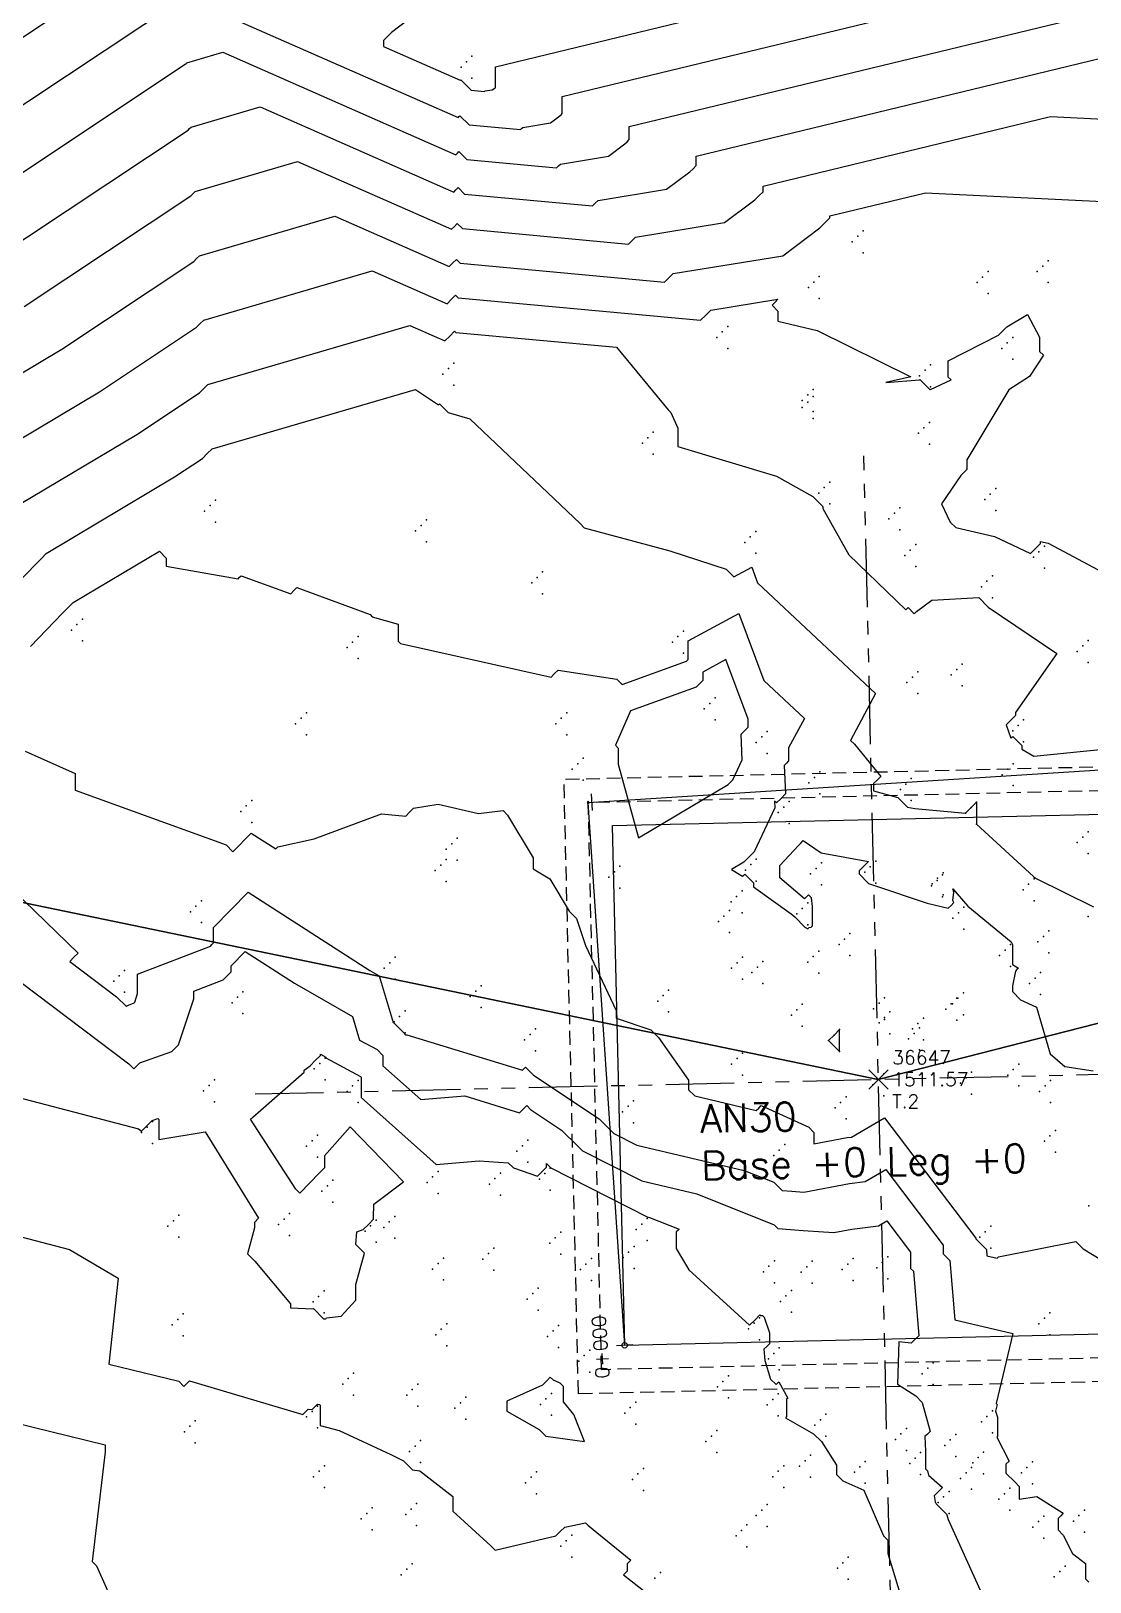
# Model space of a CAD drawing. Header units: metres. Extents: x 419582 to 423558, y 4805372 to 4807539.
# Drawn here: x 419749.69 to 419769.02, y 4805540.37 to 4805568.67 of the extents above; entities that cross this region are included whole.
import ezdxf

# ---------------------------------------------------------------- set-up
doc = ezdxf.new("R2010")
doc.units = ezdxf.units.M
doc.linetypes.add('HIDDEN', pattern=[0.375, 0.25, -0.125])
doc.linetypes.add('PHANTOM', pattern=[2.5, 1.25, -0.25, 0.25, -0.25, 0.25, -0.25])
for name, color, linetype in [('_pieds', 253, 'HIDDEN'), ('C-ROAD-CNTR-N', 92, 'Continuous'), ('C-ROAD-STAN', 11, 'Continuous'), ('C-ROAD-STAN-MAJR', 11, 'Continuous'), ('C-ROAD-STAN-MINR', 11, 'Continuous'), ('C-TINN', 4, 'Continuous'), ('C-TOPO-MAJR', 9, 'Continuous'), ('C-TOPO-MINR', 8, 'Continuous'), ('LS', 7, 'Continuous'), ('V-NODE', 1, 'Continuous'), ('V-NODE-TEXT', 11, 'Continuous')]:
    doc.layers.add(name, color=color, linetype=linetype)
doc.styles.get("Standard").update_dxf_attribs({"font": 'simplex.shx'})

# ---------------------------------------------------------------- blocks, each defined once
blk = doc.blocks.new('AN30 +0 +0')
at = {"linetype": 'PHANTOM', "flags": 128}
for points in [[(0, -11.382), (0, 11.382)], [(-11.382, 0), (11.382, 0)]]:
    blk.add_lwpolyline(points, dxfattribs=at)
at = {"flags": 128}
blk.add_lwpolyline([(-4.744, -4.744), (-4.744, 4.744), (4.744, 4.744), (4.744, -4.744)], close=True, dxfattribs=at)
at = {"layer": 'LS', "insert": (-3.273, -0.383), "char_height": 0.51577, "width": 9.13592, "attachment_point": 1}
blk.add_mtext('AN30\\PBase +0 Leg +0', dxfattribs=at)
blk = doc.blocks.new('*U67')
at = {"color": 0, "linetype": 'ByBlock', "lineweight": -2, "transparency": 16777216}
for p, q in [((-0.71, -0.71), (0.71, 0.71)), ((-0.71, 0.71), (0.71, -0.71))]:
    blk.add_line(p, q, dxfattribs=at)
blk = doc.blocks.new('AeccTickTriangle')
at = {"color": 0, "linetype": 'ByBlock', "lineweight": -2}
blk.add_lwpolyline([(0, 0.67), (-0.58, -0.33), (0.58, -0.33)], close=True, dxfattribs=at)
at = {"color": 0, "linetype": 'ByBlock', "lineweight": -2, "const_width": 0.0625}
blk.add_lwpolyline([(-0.03, 0, 1), (0.03, 0, 1)], format="xyb", close=True, dxfattribs=at)
blk = doc.blocks.new('AeccTickLine')
blk.add_line((0, -0.5), (0, 0.5))

msp = doc.modelspace()

# ---------------------------------------------------------------- linework, layer by layer
at = {"color": 31, "lineweight": 30, "true_color": 0xffbd7a, "elevation": 1718.013}
msp.add_lwpolyline([(423449.834, 4807399.592), (423130.593, 4807500.114), (421950.92, 4806612.998), (421795.045, 4806430.988), (421305.015, 4806147.038), (421305.015, 4806147.038), (420630.083, 4805770.97), (419765.157, 4805549.54), (419617.356, 4805580.088)], dxfattribs=at)
at = {"layer": '_pieds', "elevation": 1511.57, "flags": 128}
for points in [[(419759.683, 4805543.8), (419759.42, 4805555.017), (419770.637, 4805555.28), (419770.9, 4805544.063)], [(419760.105, 4805544.243), (419759.863, 4805554.595), (419770.215, 4805554.837), (419770.457, 4805544.485)]]:
    msp.add_lwpolyline(points, close=True, dxfattribs=at)
at = {"layer": 'C-ROAD-CNTR-N', "color": 92, "linetype": 'Continuous', "lineweight": -3, "flags": 128}
msp.add_lwpolyline([(419760.528, 4805544.686), (419759.863, 4805554.595), (419770.637, 4805555.28), (419770.457, 4805544.485)], dxfattribs=at)
at = {"layer": 'C-ROAD-STAN', "color": 11, "linetype": 'Continuous', "lineweight": -3}
msp.add_circle((419760.528, 4805544.686), 0.05, dxfattribs=at)
at = {"layer": 'C-TINN', "color": 4, "linetype": 'Continuous', "lineweight": -3}
for p in [(419757.54, 4805568.01, 1501.65), (419757.64, 4805568.11, 1501.65), (419757.74, 4805568.21, 1501.65), (419757.74, 4805567.81, 1501.65), (419764.783, 4805564.925, 1507.498), (419764.883, 4805565.025, 1507.498), (419764.683, 4805564.825, 1507.498), (419764.883, 4805564.625, 1507.498), (419768.16, 4805564.38, 1507.75), (419768.26, 4805564.48, 1507.75), (419763.98, 4805564.09, 1507.63), (419764.08, 4805564.19, 1507.63), (419766.96, 4805564.08, 1507.43), (419767.06, 4805564.18, 1507.43), (419767.16, 4805564.28, 1507.43), (419768.06, 4805564.28, 1507.75), (419768.26, 4805564.08, 1507.75), (419763.88, 4805563.99, 1507.63), (419764.08, 4805563.79, 1507.63), (419767.16, 4805563.88, 1507.43), (419762.31, 4805563.18, 1508.45), (419762.41, 4805563.28, 1508.45), (419762.21, 4805563.08, 1508.45), (419767.51, 4805562.98, 1508.18), (419767.61, 4805563.08, 1508.18), (419757.41, 4805562.61, 1509.89), (419762.41, 4805562.88, 1508.45), (419767.41, 4805562.88, 1508.18), (419767.61, 4805562.68, 1508.18), (419757.21, 4805562.41, 1509.89), (419757.31, 4805562.51, 1509.89), (419765.91, 4805562.38, 1507.94), (419766.01, 4805562.48, 1507.94), (419766.11, 4805562.58, 1507.94), (419757.41, 4805562.21, 1509.89), (419763.97, 4805562.13, 1508.68), (419766.11, 4805562.18, 1507.94), (419763.77, 4805561.93, 1508.68), (419763.77, 4805561.8, 1508.13), (419763.87, 4805562.03, 1508.68), (419763.87, 4805561.9, 1508.13), (419763.97, 4805562, 1508.13), (419763.97, 4805561.73, 1508.68), (419763.97, 4805561.6, 1508.13), (419766.09, 4805561.53, 1508.76), (419760.95, 4805561.25, 1509.17), (419761.05, 4805561.35, 1509.17), (419765.89, 4805561.33, 1508.76), (419765.99, 4805561.43, 1508.76), (419760.85, 4805561.15, 1509.17), (419761.05, 4805560.95, 1509.17), (419766.09, 4805561.13, 1508.76), (419764.17, 4805560.34, 1508.93), (419764.27, 4805560.44, 1508.93), (419753.06, 4805560.11, 1510.8), (419764.07, 4805560.24, 1508.93), (419767.1, 4805560.12, 1507.42), (419767.2, 4805560.22, 1507.42), (419767.3, 4805560.32, 1507.42), (419752.86, 4805559.91, 1510.8), (419752.96, 4805560.01, 1510.8), (419764.27, 4805560.04, 1508.93), (419765.45, 4805559.87, 1508.56), (419765.55, 4805559.97, 1508.56), (419767.3, 4805559.92, 1507.42), (419753.06, 4805559.71, 1510.8), (419756.71, 4805559.55, 1510.43), (419756.81, 4805559.65, 1510.43), (419756.91, 4805559.75, 1510.43), (419762.92, 4805559.54, 1509.7), (419765.35, 4805559.77, 1508.56), (419765.55, 4805559.57, 1508.56), (419756.91, 4805559.35, 1510.43), (419762.72, 4805559.34, 1509.7), (419762.82, 4805559.44, 1509.7), (419765.84, 4805559.3, 1508.58), (419768.19, 4805559.27, 1508.05), (419762.92, 4805559.14, 1509.7), (419765.64, 4805559.1, 1508.58), (419765.74, 4805559.2, 1508.58), (419767.99, 4805559.07, 1508.05), (419768.09, 4805559.17, 1508.05), (419758.93, 4805558.7, 1510.5), (419759.03, 4805558.8, 1510.5), (419765.84, 4805558.9, 1508.58), (419767.24, 4805558.73, 1508.87), (419768.19, 4805558.87, 1508.05), (419758.83, 4805558.6, 1510.5), (419759.03, 4805558.4, 1510.5), (419767.04, 4805558.53, 1508.87), (419767.14, 4805558.63, 1508.87), (419767.24, 4805558.33, 1508.87), (419750.53, 4805557.84, 1511.34), (419750.63, 4805557.94, 1511.34), (419750.43, 4805557.74, 1511.34), (419750.63, 4805557.54, 1511.34), (419755.56, 4805557.52, 1511.15), (419755.66, 4805557.62, 1511.15), (419761.4, 4805557.52, 1510.69), (419761.5, 4805557.62, 1510.69), (419761.6, 4805557.72, 1510.69), (419768.99, 4805557.55, 1508.83), (419755.46, 4805557.42, 1511.15), (419761.6, 4805557.32, 1510.69), (419768.79, 4805557.35, 1508.83), (419768.89, 4805557.45, 1508.83), (419755.66, 4805557.22, 1511.15), (419765.88, 4805556.98, 1509.56), (419766.59, 4805557.02, 1509.79), (419766.69, 4805557.12, 1509.79), (419768.99, 4805557.15, 1508.83), (419765.68, 4805556.78, 1509.56), (419765.78, 4805556.88, 1509.56), (419766.49, 4805556.92, 1509.79), (419766.69, 4805556.72, 1509.79), (419762.08, 4805556.4, 1512.83), (419762.18, 4805556.5, 1512.83), (419765.88, 4805556.58, 1509.56), (419754.62, 4805556.13, 1511.51), (419754.72, 4805556.23, 1511.51), (419759.37, 4805556.13, 1511.28), (419759.47, 4805556.23, 1511.28), (419761.98, 4805556.3, 1512.83), (419762.18, 4805556.1, 1512.83), (419767.81, 4805556.1, 1508.88), (419754.52, 4805556.03, 1511.51), (419754.72, 4805555.83, 1511.51), (419759.27, 4805556.03, 1511.28), (419759.47, 4805555.83, 1511.28), (419763.13, 4805555.89, 1511.52), (419767.61, 4805555.9, 1508.88), (419767.71, 4805556, 1508.88), (419762.93, 4805555.69, 1511.52), (419763.03, 4805555.79, 1511.52), (419767.81, 4805555.7, 1508.88), (419759.67, 4805555.3, 1511.7), (419759.77, 4805555.4, 1511.7), (419763.13, 4805555.49, 1511.52), (419767.62, 4805555.3, 1509.6), (419759.57, 4805555.2, 1511.7), (419759.77, 4805555, 1511.7), (419763.99, 4805555.05, 1510.24), (419764.09, 4805555.15, 1510.24), (419765.76, 4805555.03, 1509.88), (419767.42, 4805555.1, 1509.6), (419767.52, 4805555.2, 1509.6), (419763.89, 4805554.95, 1510.24), (419764.09, 4805554.75, 1510.24), (419765.56, 4805554.83, 1509.88), (419765.66, 4805554.93, 1509.88), (419767.62, 4805554.9, 1509.6), (419753.52, 4805554.43, 1511.82), (419753.62, 4805554.53, 1511.82), (419753.72, 4805554.63, 1511.82), (419763.33, 4805554.41, 1510.9), (419763.43, 4805554.51, 1510.9), (419763.53, 4805554.61, 1510.9), (419765.76, 4805554.63, 1509.88), (419766.75, 4805554.4, 1510), (419766.85, 4805554.5, 1510), (419766.95, 4805554.6, 1510), (419753.72, 4805554.23, 1511.82), (419763.53, 4805554.21, 1510.9), (419766.95, 4805554.2, 1510), (419757.37, 4805553.84, 1512.2), (419757.47, 4805553.94, 1512.2), (419768.79, 4805553.86, 1509.63), (419768.89, 4805553.96, 1509.63), (419768.99, 4805554.06, 1509.63), (419757.27, 4805553.74, 1512.2), (419757.27, 4805553.55, 1512.35), (419762.93, 4805553.56, 1510.9), (419768.99, 4805553.66, 1509.63), (419757.07, 4805553.35, 1512.35), (419757.17, 4805553.45, 1512.35), (419757.47, 4805553.54, 1512.2), (419760.34, 4805553.33, 1511.8), (419760.44, 4805553.43, 1511.8), (419762.73, 4805553.36, 1510.9), (419762.83, 4805553.46, 1510.9), (419763.92, 4805553.29, 1511.13), (419764.02, 4805553.39, 1511.13), (419764.12, 4805553.49, 1511.13), (419764.91, 4805553.32, 1510.98), (419765.01, 4805553.42, 1510.98), (419765.11, 4805553.52, 1510.98), (419766.33, 4805553.27, 1510.92), (419766.34, 4805553.31, 1510.94), (419757.27, 4805553.15, 1512.35), (419760.24, 4805553.23, 1511.8), (419760.44, 4805553.03, 1511.8), (419762.67, 4805552.98, 1511.43), (419762.93, 4805553.16, 1510.9), (419764.12, 4805553.09, 1511.13), (419765.11, 4805553.12, 1510.98), (419766.13, 4805553.07, 1510.92), (419766.14, 4805553.11, 1510.94), (419766.23, 4805553.17, 1510.92), (419766.24, 4805553.21, 1510.94), (419767.8, 4805553, 1510.01), (419767.9, 4805553.1, 1510.01), (419768, 4805553.2, 1510.01), (419752.7, 4805552.7, 1512.3), (419752.8, 4805552.8, 1512.3), (419762.47, 4805552.78, 1511.43), (419762.57, 4805552.88, 1511.43), (419763.87, 4805552.76, 1510.95), (419766.33, 4805552.87, 1510.92), (419766.34, 4805552.91, 1510.94), (419768, 4805552.8, 1510.01), (419752.6, 4805552.6, 1512.3), (419762.24, 4805552.42, 1511.54), (419762.34, 4805552.52, 1511.54), (419762.44, 4805552.62, 1511.54), (419762.67, 4805552.58, 1511.43), (419763.67, 4805552.56, 1510.95), (419763.77, 4805552.66, 1510.95), (419766.52, 4805552.48, 1511.07), (419766.62, 4805552.58, 1511.07), (419766.72, 4805552.68, 1511.07), (419768.99, 4805552.51, 1510.03), (419752.8, 4805552.4, 1512.3), (419762.44, 4805552.22, 1511.54), (419763.87, 4805552.36, 1510.95), (419764.64, 4805552.2, 1511.4), (419766.72, 4805552.28, 1511.07), (419768.17, 4805552.15, 1510.39), (419768.27, 4805552.25, 1510.39), (419764.07, 4805551.88, 1511.43), (419764.44, 4805552, 1511.4), (419764.54, 4805552.1, 1511.4), (419767.47, 4805551.9, 1511.05), (419767.57, 4805552, 1511.05), (419768.07, 4805552.05, 1510.39), (419768.27, 4805551.85, 1510.39), (419756.14, 4805551.57, 1512.81), (419756.24, 4805551.67, 1512.81), (419756.34, 4805551.77, 1512.81), (419762.48, 4805551.57, 1511.25), (419762.58, 4805551.67, 1511.25), (419762.68, 4805551.77, 1511.25), (419762.95, 4805551.59, 1511.74), (419763.05, 4805551.69, 1511.74), (419763.87, 4805551.68, 1511.43), (419763.97, 4805551.78, 1511.43), (419764.64, 4805551.8, 1511.4), (419767.37, 4805551.8, 1511.05), (419767.57, 4805551.6, 1511.05), (419751.2, 4805551.33, 1512.77), (419751.3, 4805551.43, 1512.77), (419751.4, 4805551.53, 1512.77), (419756.34, 4805551.37, 1512.81), (419762.68, 4805551.37, 1511.25), (419762.85, 4805551.49, 1511.74), (419763.05, 4805551.29, 1511.74), (419764.07, 4805551.48, 1511.43), (419767.92, 4805551.29, 1510.86), (419768.02, 4805551.39, 1510.86), (419768.12, 4805551.49, 1510.86), (419751.4, 4805551.13, 1512.77), (419753.46, 4805551.04, 1514.68), (419753.56, 4805551.14, 1514.68), (419757.71, 4805551.05, 1512.44), (419757.81, 4805551.15, 1512.44), (419757.91, 4805551.25, 1512.44), (419761.23, 4805551.07, 1511.85), (419761.33, 4805551.17, 1511.85), (419765.27, 4805551.03, 1511.67), (419766.59, 4805551.02, 1511.35), (419766.61, 4805551.02, 1511.4), (419766.71, 4805551.12, 1511.4), (419768.12, 4805551.09, 1510.86), (419753.36, 4805550.94, 1514.68), (419753.56, 4805550.74, 1514.68), (419756.52, 4805550.79, 1512.97), (419757.91, 4805550.85, 1512.44), (419761.13, 4805550.97, 1511.85), (419761.33, 4805550.77, 1511.85), (419763.67, 4805550.81, 1511.78), (419763.77, 4805550.91, 1511.78), (419765.07, 4805550.83, 1511.67), (419765.17, 4805550.93, 1511.67), (419765.37, 4805550.77, 1511.59), (419766.39, 4805550.82, 1511.35), (419766.49, 4805550.92, 1511.35), (419766.51, 4805550.92, 1511.4), (419766.71, 4805550.72, 1511.4), (419756.32, 4805550.59, 1512.97), (419756.42, 4805550.69, 1512.97), (419758.9, 4805550.46, 1512.29), (419763.57, 4805550.71, 1511.78), (419763.77, 4805550.51, 1511.78), (419764.45, 4805550.45, 1512), (419765.17, 4805550.57, 1511.59), (419765.27, 4805550.67, 1511.59), (419765.27, 4805550.63, 1511.67), (419765.78, 4805550.46, 1511.16), (419765.88, 4805550.56, 1511.16), (419765.91, 4805550.48, 1511.16), (419765.98, 4805550.66, 1511.16), (419766.59, 4805550.62, 1511.35), (419756.52, 4805550.39, 1512.97), (419758.7, 4805550.26, 1512.29), (419758.8, 4805550.36, 1512.29), (419764.25, 4805550.25, 1512), (419764.35, 4805550.35, 1512), (419765.37, 4805550.37, 1511.59), (419765.71, 4805550.28, 1511.16), (419765.81, 4805550.38, 1511.16), (419765.98, 4805550.26, 1511.16), (419755.06, 4805549.93, 1515.02), (419758.9, 4805550.06, 1512.29), (419762.58, 4805549.92, 1511.71), (419762.68, 4805550.02, 1511.71), (419764.45, 4805550.05, 1512), (419765.91, 4805550.08, 1511.16), (419754.86, 4805549.73, 1515.02), (419754.96, 4805549.83, 1515.02), (419762.48, 4805549.82, 1511.71), (419762.68, 4805549.62, 1511.71), (419765.26, 4805549.64, 1511.57), (419766.86, 4805549.67, 1511.54), (419767.52, 4805549.62, 1511.62), (419767.62, 4805549.72, 1511.62), (419767.72, 4805549.82, 1511.62), (419752.84, 4805549.33, 1514.82), (419752.94, 4805549.43, 1514.82), (419753.04, 4805549.53, 1514.82), (419755.06, 4805549.53, 1515.02), (419755.46, 4805549.32, 1515.15), (419755.56, 4805549.42, 1515.15), (419755.66, 4805549.52, 1515.15), (419765.06, 4805549.44, 1511.57), (419765.16, 4805549.54, 1511.57), (419766.66, 4805549.47, 1511.54), (419766.76, 4805549.57, 1511.54), (419767.72, 4805549.42, 1511.62), (419768.1, 4805549.32, 1511.44), (419768.2, 4805549.42, 1511.44), (419768.3, 4805549.52, 1511.44), (419753.04, 4805549.13, 1514.82), (419755.66, 4805549.12, 1515.15), (419760.59, 4805549.05, 1512.37), (419760.69, 4805549.15, 1512.37), (419764.37, 4805549.02, 1511.59), (419764.47, 4805549.12, 1511.59), (419764.57, 4805549.22, 1511.59), (419765.26, 4805549.24, 1511.57), (419766.86, 4805549.27, 1511.54), (419768.3, 4805549.12, 1511.44), (419751.91, 4805548.77, 1515.02), (419760.49, 4805548.95, 1512.37), (419760.69, 4805548.75, 1512.37), (419764.57, 4805548.82, 1511.59), (419751.71, 4805548.57, 1515.02), (419751.81, 4805548.67, 1515.02), (419754.92, 4805548.52, 1515.28), (419768.29, 4805548.51, 1511.54), (419768.39, 4805548.61, 1511.54), (419751.91, 4805548.37, 1515.02), (419754.72, 4805548.32, 1515.28), (419754.82, 4805548.42, 1515.28), (419758.56, 4805548.23, 1514.9), (419758.66, 4805548.33, 1514.9), (419758.76, 4805548.43, 1514.9), (419763.35, 4805548.25, 1512.37), (419763.45, 4805548.35, 1512.37), (419768.19, 4805548.41, 1511.54), (419768.39, 4805548.21, 1511.54), (419754.92, 4805548.12, 1515.28), (419758.76, 4805548.03, 1514.9), (419759.17, 4805547.92, 1515.02), (419763.25, 4805548.15, 1512.37), (419763.45, 4805547.95, 1512.37), (419755.2, 4805547.7, 1514.67), (419756.92, 4805547.66, 1515.11), (419757.02, 4805547.76, 1515.11), (419757.12, 4805547.86, 1515.11), (419758.06, 4805547.63, 1515.09), (419758.16, 4805547.73, 1515.09), (419758.26, 4805547.83, 1515.09), (419758.97, 4805547.72, 1515.02), (419759.07, 4805547.82, 1515.02), (419755, 4805547.5, 1514.67), (419755.1, 4805547.6, 1514.67), (419757.12, 4805547.46, 1515.11), (419758.26, 4805547.43, 1515.09), (419759.17, 4805547.52, 1515.02), (419752.39, 4805547.06, 1515.5), (419754.41, 4805547.09, 1514.84), (419755.2, 4805547.3, 1514.67), (419756.33, 4805547.04, 1515.17), (419769, 4805547.23, 1511.61), (419752.19, 4805546.86, 1515.5), (419752.29, 4805546.96, 1515.5), (419754.21, 4805546.89, 1514.84), (419754.31, 4805546.99, 1514.84), (419755.79, 4805546.77, 1515.02), (419755.89, 4805546.87, 1515.02), (419755.99, 4805546.97, 1515.02), (419756.13, 4805546.84, 1515.17), (419756.23, 4805546.94, 1515.17), (419760.74, 4805546.8, 1515.05), (419760.84, 4805546.9, 1515.05), (419760.94, 4805547, 1515.05), (419767.11, 4805546.76, 1511.88), (419767.21, 4805546.86, 1511.88), (419752.39, 4805546.66, 1515.5), (419754.41, 4805546.69, 1514.84), (419755.99, 4805546.57, 1515.02), (419756.33, 4805546.64, 1515.17), (419759.16, 4805546.55, 1515.14), (419759.26, 4805546.65, 1515.14), (419759.36, 4805546.75, 1515.14), (419760.7, 4805546.49, 1515.11), (419760.94, 4805546.6, 1515.05), (419767.01, 4805546.66, 1511.88), (419757.22, 4805546.28, 1515.17), (419757.94, 4805546.26, 1515.14), (419758.04, 4805546.36, 1515.14), (419758.14, 4805546.46, 1515.14), (419759.36, 4805546.35, 1515.14), (419759.92, 4805546.27, 1515.16), (419760.5, 4805546.29, 1515.11), (419760.6, 4805546.39, 1515.11), (419763.26, 4805546.23, 1514.85), (419763.95, 4805546.22, 1514.78), (419764.7, 4805546.27, 1514.64), (419765.23, 4805546.2, 1514.7), (419765.33, 4805546.3, 1514.7), (419767.21, 4805546.46, 1511.88), (419757.02, 4805546.08, 1515.17), (419757.12, 4805546.18, 1515.17), (419758.14, 4805546.06, 1515.14), (419759.72, 4805546.07, 1515.16), (419759.82, 4805546.17, 1515.16), (419760.7, 4805546.09, 1515.11), (419763.06, 4805546.03, 1514.85), (419763.16, 4805546.13, 1514.85), (419763.75, 4805546.02, 1514.78), (419763.85, 4805546.12, 1514.78), (419764.5, 4805546.07, 1514.64), (419764.6, 4805546.17, 1514.64), (419765.13, 4805546.1, 1514.7), (419755.04, 4805545.68, 1514.93), (419757.22, 4805545.88, 1515.17), (419758.85, 4805545.63, 1515.21), (419758.95, 4805545.73, 1515.21), (419759.92, 4805545.87, 1515.16), (419763.26, 4805545.83, 1514.85), (419763.57, 4805545.69, 1514.94), (419763.95, 4805545.82, 1514.78), (419764.7, 4805545.87, 1514.64), (419765.33, 4805545.9, 1514.7), (419754.84, 4805545.48, 1514.93), (419754.94, 4805545.58, 1514.93), (419758.75, 4805545.53, 1515.21), (419763.37, 4805545.49, 1514.94), (419763.47, 4805545.59, 1514.94), (419752.27, 4805545.06, 1515.33), (419752.37, 4805545.16, 1515.33), (419752.47, 4805545.26, 1515.33), (419755.04, 4805545.28, 1514.93), (419757.28, 4805545.08, 1515.39), (419758.95, 4805545.33, 1515.21), (419762.89, 4805545.09, 1515.01), (419762.99, 4805545.19, 1515.01), (419763.57, 4805545.29, 1514.94), (419768.09, 4805545.08, 1512.78), (419768.19, 4805545.18, 1512.78), (419768.29, 4805545.28, 1512.78), (419752.47, 4805544.86, 1515.33), (419757.08, 4805544.88, 1515.39), (419757.18, 4805544.98, 1515.39), (419759.12, 4805544.85, 1515.17), (419759.22, 4805544.95, 1515.17), (419759.32, 4805545.05, 1515.17), (419762.79, 4805544.99, 1515.01), (419762.99, 4805544.79, 1515.01), (419768.29, 4805544.88, 1512.78), (419757.28, 4805544.68, 1515.39), (419759.32, 4805544.65, 1515.17), (419759.79, 4805544.5, 1515.28), (419759.89, 4805544.6, 1515.28), (419763.25, 4805544.54, 1514.99), (419763.35, 4805544.64, 1514.99), (419759.69, 4805544.4, 1515.28), (419763.15, 4805544.44, 1514.99), (419763.35, 4805544.24, 1514.99), (419766.06, 4805544.27, 1513.67), (419766.16, 4805544.37, 1513.67), (419755.38, 4805543.98, 1515.75), (419755.48, 4805544.08, 1515.75), (419755.58, 4805544.18, 1515.75), (419756.75, 4805543.98, 1515.65), (419759.89, 4805544.2, 1515.28), (419762.22, 4805543.93, 1515.1), (419762.32, 4805544.03, 1515.1), (419762.42, 4805544.13, 1515.1), (419765.96, 4805544.17, 1513.67), (419766.16, 4805543.97, 1513.67), (419755.58, 4805543.78, 1515.75), (419756.55, 4805543.78, 1515.65), (419756.65, 4805543.88, 1515.65), (419757.53, 4805543.64, 1515.6), (419757.63, 4805543.74, 1515.6), (419759.09, 4805543.71, 1516.33), (419759.19, 4805543.81, 1516.33), (419760.73, 4805543.65, 1515.25), (419762.42, 4805543.73, 1515.1), (419763.23, 4805543.7, 1515.01), (419763.33, 4805543.8, 1515.01), (419754.72, 4805543.38, 1516.02), (419754.82, 4805543.48, 1516.02), (419754.92, 4805543.58, 1516.02), (419756.75, 4805543.58, 1515.65), (419757.43, 4805543.54, 1515.6), (419758.99, 4805543.61, 1516.33), (419759.19, 4805543.41, 1516.33), (419760.53, 4805543.45, 1515.25), (419760.63, 4805543.55, 1515.25), (419763.13, 4805543.6, 1515.01), (419763.33, 4805543.4, 1515.01), (419764.2, 4805543.43, 1514.96), (419767.14, 4805543.39, 1513.02), (419767.24, 4805543.49, 1513.02), (419752.49, 4805543.11, 1516.6), (419752.59, 4805543.21, 1516.6), (419752.69, 4805543.31, 1516.6), (419754.92, 4805543.18, 1516.02), (419757.63, 4805543.34, 1515.6), (419760.73, 4805543.25, 1515.25), (419762.21, 4805543.13, 1515.42), (419764, 4805543.23, 1514.96), (419764.1, 4805543.33, 1514.96), (419765.67, 4805543.17, 1514.48), (419767.04, 4805543.29, 1513.02), (419767.24, 4805543.09, 1513.02), (419752.69, 4805542.91, 1516.6), (419756.7, 4805542.85, 1515.93), (419756.8, 4805542.95, 1515.93), (419762.01, 4805542.93, 1515.42), (419762.11, 4805543.03, 1515.42), (419764.2, 4805543.03, 1514.96), (419765.47, 4805542.97, 1514.48), (419765.57, 4805543.07, 1514.48), (419766.37, 4805542.86, 1513.48), (419766.47, 4805542.96, 1513.48), (419766.57, 4805543.06, 1513.48), (419756.6, 4805542.75, 1515.93), (419756.8, 4805542.55, 1515.93), (419762.21, 4805542.73, 1515.42), (419763.82, 4805542.58, 1515.1), (419763.92, 4805542.68, 1515.1), (419764.92, 4805542.57, 1514.93), (419765.67, 4805542.77, 1514.48), (419765.73, 4805542.53, 1514.13), (419765.83, 4805542.63, 1514.13), (419765.93, 4805542.73, 1514.13), (419766.57, 4805542.66, 1513.48), (419766.88, 4805542.54, 1513.2), (419766.98, 4805542.64, 1513.2), (419767.08, 4805542.74, 1513.2), (419767.97, 4805542.56, 1512.86), (419754.85, 4805542.29, 1516.25), (419754.95, 4805542.39, 1516.25), (419755.05, 4805542.49, 1516.25), (419758.82, 4805542.28, 1515.44), (419758.92, 4805542.38, 1515.44), (419760.67, 4805542.24, 1515.52), (419760.77, 4805542.34, 1515.52), (419760.87, 4805542.44, 1515.52), (419763.23, 4805542.29, 1515.33), (419763.33, 4805542.39, 1515.33), (419763.43, 4805542.49, 1515.33), (419763.72, 4805542.48, 1515.1), (419763.92, 4805542.28, 1515.1), (419764.72, 4805542.37, 1514.93), (419764.82, 4805542.47, 1514.93), (419765.93, 4805542.33, 1514.13), (419766.66, 4805542.26, 1513.48), (419766.76, 4805542.36, 1513.48), (419766.86, 4805542.46, 1513.48), (419767.08, 4805542.34, 1513.2), (419767.77, 4805542.36, 1512.86), (419767.87, 4805542.46, 1512.86), (419755.05, 4805542.09, 1516.25), (419758.72, 4805542.18, 1515.44), (419758.92, 4805541.98, 1515.44), (419760.87, 4805542.04, 1515.52), (419763.43, 4805542.09, 1515.33), (419764.92, 4805542.17, 1514.93), (419766.45, 4805542.02, 1513.96), (419766.86, 4805542.06, 1513.48), (419767.46, 4805541.98, 1513.1), (419767.56, 4805542.08, 1513.1), (419767.97, 4805542.16, 1512.86), (419755.92, 4805541.72, 1516.36), (419756.63, 4805541.7, 1516.28), (419756.73, 4805541.8, 1516.28), (419763.03, 4805541.68, 1515.52), (419763.13, 4805541.78, 1515.52), (419766.25, 4805541.82, 1513.96), (419766.35, 4805541.92, 1513.96), (419767.36, 4805541.88, 1513.1), (419767.56, 4805541.68, 1513.1), (419768.92, 4805541.68, 1512.76), (419755.72, 4805541.52, 1516.36), (419755.82, 4805541.62, 1516.36), (419756.53, 4805541.6, 1516.28), (419756.73, 4805541.4, 1516.28), (419762.76, 4805541.41, 1515.67), (419762.93, 4805541.58, 1515.52), (419763.13, 4805541.38, 1515.52), (419766.45, 4805541.62, 1513.96), (419768.08, 4805541.47, 1513.22), (419768.18, 4805541.57, 1513.22), (419768.72, 4805541.48, 1512.76), (419768.82, 4805541.58, 1512.76), (419755.92, 4805541.32, 1516.36), (419759.46, 4805541.12, 1516.14), (419759.56, 4805541.22, 1516.14), (419762.56, 4805541.21, 1515.67), (419762.66, 4805541.31, 1515.67), (419767.98, 4805541.37, 1513.22), (419768.18, 4805541.17, 1513.22), (419768.92, 4805541.28, 1512.76), (419759.36, 4805541.02, 1516.14), (419759.56, 4805540.82, 1516.14), (419762.76, 4805541.01, 1515.67), (419764.61, 4805540.82, 1515.67), (419756.55, 4805540.6, 1516.47), (419756.65, 4805540.7, 1516.47), (419761.18, 4805540.54, 1515.93), (419764.41, 4805540.62, 1515.67), (419764.51, 4805540.72, 1515.67), (419768.47, 4805540.56, 1513.14), (419768.57, 4805540.66, 1513.14), (419756.45, 4805540.5, 1516.47), (419761.08, 4805540.44, 1515.93), (419764.61, 4805540.42, 1515.67), (419768.37, 4805540.46, 1513.14)]:
    msp.add_point(p, dxfattribs=at)
at = {"layer": 'C-TOPO-MAJR', "color": 9, "linetype": 'Continuous', "lineweight": -3, "flags": 128}
for points, elevation in [([(419748.881, 4805564.424), (419752.559, 4805566.864), (419752.585, 4805566.891), (419752.612, 4805566.917), (419753.875, 4805567.286), (419757.406, 4805565.733), (419757.446, 4805565.774), (419757.487, 4805565.815), (419757.606, 4805565.696), (419759.942, 4805565.48), (419759.991, 4805565.529), (419760.041, 4805565.578), (419761.292, 4805565.782), (419761.717, 4805566.1), (419761.775, 4805566.157), (419761.832, 4805566.215), (419761.832, 4805566.385), (419770.577, 4805568.501), (419773.28, 4805568.368), (419777.29, 4805562.713), (419777.297, 4805562.706), (419777.7, 4805561.26), (419781.375, 4805557.615)], 1505), ([(419747.473, 4805556.567), (419749.79, 4805558.957), (419749.88, 4805559.047), (419749.97, 4805559.137), (419752.311, 4805560.533), (419752.818, 4805560.869), (419752.908, 4805560.959), (419752.998, 4805561.049), (419756.708, 4805562.132), (419757.129, 4805561.848), (419757.149, 4805561.868), (419757.308, 4805561.709), (419757.702, 4805561.595), (419759.714, 4805559.683), (419759.789, 4805559.608), (419761.35, 4805559.186), (419762.381, 4805558.849), (419762.52, 4805558.71), (419762.849, 4805558.887), (419762.955, 4805558.604), (419765.108, 4805556.58), (419764.651, 4805555.725), (419764.722, 4805555.655), (419765.203, 4805555.07), (419765.137, 4805555.003), (419765.07, 4805554.937), (419765.07, 4805554.803), (419765.511, 4805554.687), (419765.689, 4805554.509), (419765.826, 4805554.481), (419766.75, 4805554.4), (419766.85, 4805554.5), (419766.95, 4805554.6), (419766.95, 4805554.2), (419767.991, 4805553.241), (419768.021, 4805553.217), (419768.026, 4805553.212), (419769.083, 4805552.689)], 1510), ([(419747.853, 4805549.627), (419751.65, 4805548.636), (419751.705, 4805548.595), (419751.707, 4805548.593), (419751.806, 4805548.692), (419751.905, 4805548.791), (419752.003, 4805548.826), (419752.023, 4805548.806), (419752.023, 4805548.446), (419752.868, 4805548.582), (419753.845, 4805547.007), (419753.769, 4805546.931), (419753.769, 4805546.834), (419753.642, 4805546.358), (419753.777, 4805546.223), (419754.425, 4805545.442), (419754.425, 4805545.372), (419754.839, 4805545.352), (419754.845, 4805545.358), (419755.032, 4805545.171), (419755.069, 4805545.169), (419755.078, 4805545.178), (419755.086, 4805545.186), (419755.35, 4805545.219), (419755.617, 4805545.513), (419755.617, 4805545.797), (419755.779, 4805546.372), (419755.623, 4805546.528), (419755.637, 4805546.761), (419755.756, 4805546.8), (419755.851, 4805546.895), (419755.945, 4805546.989), (419755.945, 4805547.012), (419755.946, 4805547.264), (419756.49, 4805547.67), (419755.516, 4805548.676), (419755.049, 4805548.144), (419755.049, 4805547.927), (419755.003, 4805547.881), (419754.957, 4805547.835), (419754.595, 4805547.465), (419754.523, 4805547.537), (419753.697, 4805548.813), (419753.737, 4805548.852), (419754.678, 4805549.67), (419754.678, 4805549.71), (419754.784, 4805549.789), (419754.878, 4805549.884), (419754.972, 4805549.978), (419754.972, 4805550.001), (419755.07, 4805549.945), (419755.072, 4805549.936), (419755.705, 4805549.594), (419755.719, 4805549.58), (419755.719, 4805549.207), (419757.089, 4805547.99), (419757.874, 4805548.054), (419758.402, 4805548.019), (419758.497, 4805547.925), (419758.935, 4805547.772), (419759.018, 4805547.855), (419759.102, 4805547.938), (419759.102, 4805548.005), (419759.18, 4805547.928), (419759.181, 4805547.926), (419760.935, 4805547.033), (419760.983, 4805547.021), (419761.52, 4805546.808), (419761.495, 4805546.782), (419761.47, 4805546.758), (419761.47, 4805546.457), (419761.698, 4805546.065), (419762.807, 4805545.055), (419762.901, 4805545.149), (419762.994, 4805545.243), (419763.007, 4805545.23), (419763.044, 4805545.233), (419763.073, 4805545.204), (419763.17, 4805544.915), (419763.17, 4805544.715), (419763.12, 4805544.665), (419763.07, 4805544.615), (419763.084, 4805544.412), (419763.19, 4805544.07), (419763.29, 4805543.97), (419763.34, 4805544.02), (419763.504, 4805543.726), (419763.484, 4805543.706), (419763.484, 4805543.386), (419763.464, 4805543.366), (419763.977, 4805543.073), (419764.12, 4805542.93), (419764.391, 4805542.498), (419764.391, 4805542.333), (419764.508, 4805542.215), (419764.891, 4805542.042), (419765.253, 4805541.212), (419765.331, 4805541.133), (419765.331, 4805540.89), (419765.837, 4805539.219)], 1515)]:
    msp.add_lwpolyline(points, dxfattribs=dict(at, elevation=elevation))
at = {"layer": 'C-TOPO-MINR', "color": 8, "linetype": 'Continuous', "lineweight": -3, "flags": 128}
for points, elevation in [([(419759.921, 4805571.423), (419756.271, 4805568.643), (419756.198, 4805568.571), (419756.126, 4805568.499), (419756.126, 4805568.388), (419757.526, 4805567.772), (419757.53, 4805567.776), (419757.534, 4805567.781), (419757.726, 4805567.589), (419757.97, 4805567.567), (419757.975, 4805567.572), (419757.98, 4805567.577), (419758.111, 4805567.598), (419758.156, 4805567.631), (419758.162, 4805567.637), (419758.168, 4805567.643), (419758.168, 4805568.019), (419777.416, 4805572.675)], 1502), ([(419752.511, 4805569.28), (419757.486, 4805567.093), (419757.502, 4805567.109), (419757.519, 4805567.125), (419757.686, 4805566.958), (419758.627, 4805566.871), (419758.647, 4805566.891), (419758.667, 4805566.911), (419759.171, 4805566.993), (419759.343, 4805567.121), (419759.366, 4805567.144), (419759.389, 4805567.167), (419759.389, 4805567.475), (419775.136, 4805571.284)], 1503), ([(419748.195, 4805565.202), (419752.507, 4805568.063), (419752.52, 4805568.077), (419752.534, 4805568.091), (419753.193, 4805568.283), (419757.446, 4805566.413), (419757.474, 4805566.441), (419757.503, 4805566.47), (419757.646, 4805566.327), (419759.285, 4805566.175), (419759.319, 4805566.21), (419759.354, 4805566.244), (419760.231, 4805566.387), (419760.53, 4805566.61), (419760.57, 4805566.651), (419760.61, 4805566.691), (419760.61, 4805566.93), (419772.857, 4805569.892)], 1504), ([(419746.823, 4805566.759), (419750.917, 4805569.475)], 1502), ([(419747.509, 4805565.981), (419752.455, 4805569.262)], 1503), ([(419749.567, 4805563.646), (419752.611, 4805565.665), (419752.65, 4805565.704), (419752.689, 4805565.743), (419754.557, 4805566.289), (419757.366, 4805565.054), (419757.419, 4805565.106), (419757.471, 4805565.159), (419757.566, 4805565.065), (419760.599, 4805564.784), (419760.663, 4805564.848), (419760.727, 4805564.912), (419762.352, 4805565.177), (419762.905, 4805565.59), (419762.979, 4805565.664), (419763.053, 4805565.738), (419763.053, 4805565.841), (419768.298, 4805567.109), (419771.454, 4805566.954)], 1506), ([(419748.492, 4805561.818), (419750.253, 4805562.868), (419752.663, 4805564.466), (419752.714, 4805564.518), (419752.766, 4805564.57), (419755.239, 4805565.292), (419757.326, 4805564.374), (419757.391, 4805564.439), (419757.456, 4805564.504), (419757.526, 4805564.434), (419761.257, 4805564.089), (419761.336, 4805564.167), (419761.414, 4805564.246), (419763.412, 4805564.571), (419764.092, 4805565.079), (419764.183, 4805565.171), (419764.275, 4805565.262), (419764.275, 4805565.296), (419766.018, 4805565.718), (419769.629, 4805565.54)], 1507), ([(419748.985, 4805560.925), (419750.939, 4805562.089), (419752.714, 4805563.267), (419752.779, 4805563.332), (419752.844, 4805563.396), (419755.921, 4805564.295), (419757.286, 4805563.694), (419757.363, 4805563.772), (419757.44, 4805563.849), (419757.486, 4805563.803), (419761.914, 4805563.393), (419762.008, 4805563.486), (419762.101, 4805563.58), (419763.326, 4805563.779), (419763.272, 4805563.725), (419763.217, 4805563.67), (419763.326, 4805563.56), (419763.326, 4805563.379), (419764.041, 4805563.205), (419765.753, 4805562.36), (419765.297, 4805562.26), (419765.909, 4805562.303), (419765.916, 4805562.31), (419766.101, 4805562.125), (419766.109, 4805562.132), (419766.485, 4805562.305), (419766.435, 4805562.355), (419766.435, 4805562.655), (419767.35, 4805563.12), (419767.426, 4805563.196), (419767.502, 4805563.272), (419767.882, 4805563.499), (419768.102, 4805563.087), (419768.102, 4805562.823), (419768.17, 4805562.755), (419767.919, 4805562.367), (419767.537, 4805562.121), (419766.776, 4805560.844), (419766.776, 4805560.671), (419766.72, 4805560.614), (419766.663, 4805560.557), (419766.311, 4805560.044), (419766.47, 4805559.71), (419766.57, 4805559.61), (419767.276, 4805559.444), (419767.935, 4805559.137), (419768.027, 4805559.23), (419768.119, 4805559.322), (419768.119, 4805559.353), (419768.26, 4805559.328), (419768.269, 4805559.319), (419769.879, 4805558.463)], 1508), ([(419749.477, 4805560.031), (419751.625, 4805561.311), (419752.766, 4805562.068), (419752.844, 4805562.145), (419752.921, 4805562.223), (419756.603, 4805563.297), (419757.246, 4805563.015), (419757.335, 4805563.104), (419757.424, 4805563.193), (419757.446, 4805563.172), (419760.377, 4805562.9), (419761.324, 4805561.758), (419761.371, 4805561.711), (419761.495, 4805561.424), (419761.495, 4805561.089), (419763.299, 4805560.548), (419763.965, 4805560.176), (419764.147, 4805559.995), (419764.147, 4805559.958), (419764.62, 4805559.115), (419765.657, 4805558.106), (419765.7, 4805558.149), (419765.814, 4805558.034), (419765.857, 4805558.077), (419766.135, 4805558.282), (419766.991, 4805558.331), (419767.162, 4805558.159), (419768.418, 4805557.309), (419767.662, 4805556.235), (419767.662, 4805556.182), (419767.575, 4805556.095), (419767.489, 4805556.008), (419767.578, 4805555.767), (419767.595, 4805555.783), (419767.612, 4805555.8), (419767.778, 4805555.633), (419767.778, 4805555.567), (419767.999, 4805555.438), (419769.931, 4805555.631)], 1509), ([(419749.68, 4805557.442), (419750.268, 4805558.049), (419750.365, 4805558.146), (419750.463, 4805558.244), (419752.034, 4805559.18), (419752.16, 4805559.054), (419752.16, 4805558.906), (419753.471, 4805558.673), (419753.499, 4805558.702), (419753.528, 4805558.73), (419754.431, 4805558.401), (419754.489, 4805558.459), (419754.546, 4805558.516), (419755.879, 4805558.022), (419755.92, 4805557.98), (419756.392, 4805557.846), (419756.392, 4805557.538), (419756.438, 4805557.492), (419759.184, 4805556.881), (419759.248, 4805556.945), (419759.312, 4805557.009), (419760.386, 4805556.842), (419760.481, 4805556.747), (419761.655, 4805557.172), (419761.67, 4805557.187), (419761.684, 4805557.201), (419761.684, 4805557.543), (419762.613, 4805558.044), (419763.07, 4805556.819), (419763.807, 4805556.126), (419763.52, 4805555.589), (419763.52, 4805555.352), (419763.479, 4805555.311), (419763.439, 4805555.271), (419763.465, 4805554.752), (419763.382, 4805554.668), (419763.298, 4805554.584), (419763.265, 4805554.616), (419763.27, 4805554.498), (419762.891, 4805553.692), (419762.796, 4805553.597), (419762.702, 4805553.502), (419762.476, 4805553.368), (419762.681, 4805553.251), (419762.7, 4805553.269), (419762.719, 4805553.288), (419762.881, 4805553.126), (419762.881, 4805553.051), (419763.566, 4805552.562), (419763.631, 4805552.505), (419763.818, 4805552.318), (419763.87, 4805552.289), (419763.88, 4805552.3), (419763.891, 4805552.31), (419763.933, 4805552.32), (419763.944, 4805552.331), (419763.956, 4805552.342), (419763.956, 4805552.698), (419763.939, 4805552.852), (419763.884, 4805552.907), (419763.812, 4805552.835), (419763.36, 4805553.217), (419763.36, 4805553.443), (419763.7, 4805553.81), (419763.743, 4805553.853), (419763.787, 4805553.897), (419764.116, 4805553.674), (419764.978, 4805553.516), (419764.891, 4805553.429), (419764.805, 4805553.343), (419764.805, 4805553.289), (419764.978, 4805553.116), (419765.088, 4805553.076), (419766.048, 4805552.758), (419766.431, 4805552.662), (419766.485, 4805552.715), (419766.538, 4805552.769), (419766.515, 4805552.804), (419766.538, 4805552.955), (419766.515, 4805553.019), (419766.791, 4805552.701), (419767.581, 4805552.048), (419767.591, 4805552.038), (419767.608, 4805552.004), (419767.608, 4805551.634), (419767.715, 4805551.571), (419767.688, 4805551.545), (419767.662, 4805551.518), (419767.606, 4805551.246), (419767.606, 4805551.142), (419767.754, 4805550.994), (419768.046, 4805550.856), (419768.292, 4805550.006), (419768.56, 4805549.777), (419769.077, 4805549.698)], 1511), ([(419749.585, 4805555.532), (419750.497, 4805555.12), (419750.497, 4805554.82), (419753.25, 4805553.819), (419753.375, 4805553.694), (419753.71, 4805554.036), (419754.16, 4805553.746), (419754.178, 4805553.765), (419754.196, 4805553.783), (419754.858, 4805553.931), (419756.091, 4805554.383), (419756.531, 4805554.346), (419756.602, 4805554.417), (419756.673, 4805554.488), (419757.125, 4805554.565), (419757.861, 4805554.394), (419758.31, 4805554.444), (419758.39, 4805554.364), (419758.855, 4805553.585), (419758.855, 4805553.385), (419759.16, 4805553.201), (419759.512, 4805552.611), (419759.649, 4805552.474), (419759.811, 4805551.981), (419760.37, 4805550.796), (419760.37, 4805550.66), (419761.003, 4805550.445), (419761.145, 4805550.303), (419761.693, 4805549.526), (419761.693, 4805549.35), (419761.806, 4805549.238), (419762.93, 4805548.974), (419762.974, 4805549.018), (419763.018, 4805549.062), (419763.886, 4805548.668), (419763.981, 4805548.573), (419763.981, 4805548.363), (419764.587, 4805548.477), (419764.67, 4805548.488), (419765.27, 4805548.836), (419766.939, 4805546.645), (419766.939, 4805546.628), (419767.13, 4805546.436), (419767.14, 4805546.32), (419767.327, 4805546.276), (419767.341, 4805546.289), (419767.354, 4805546.303), (419768.763, 4805546.58), (419768.897, 4805546.447), (419769.407, 4805546.135)], 1512), ([(419748.567, 4805553.762), (419750.549, 4805551.844), (419750.473, 4805551.768), (419750.397, 4805551.692), (419751.252, 4805551.048), (419751.432, 4805550.868), (419751.442, 4805550.879), (419751.452, 4805550.889), (419751.562, 4805550.928), (419751.573, 4805550.939), (419751.584, 4805550.95), (419751.636, 4805551.107), (419751.636, 4805551.459), (419752.965, 4805551.971), (419752.994, 4805552), (419753.024, 4805552.029), (419753.024, 4805552.312), (419753.654, 4805552.955), (419755.878, 4805551.526), (419756.047, 4805551.429), (419756.302, 4805550.58), (419756.311, 4805550.575), (419756.508, 4805550.378), (419756.508, 4805550.373), (419756.528, 4805550.355), (419756.552, 4805550.356), (419758.662, 4805549.708), (419758.689, 4805549.735), (419758.716, 4805549.762), (419758.862, 4805549.617), (419760.059, 4805548.821), (419760.176, 4805548.705), (419760.329, 4805548.553), (419760.749, 4805548.339), (419762.707, 4805547.88), (419763.253, 4805547.662), (419763.402, 4805547.513), (419763.581, 4805547.498), (419763.797, 4805547.484), (419764.63, 4805547.641), (419764.915, 4805547.677), (419765.292, 4805547.897), (419766.343, 4805546.517), (419766.343, 4805546.358), (419766.463, 4805546.238), (419766.553, 4805545.152), (419767.613, 4805544.904), (419767.311, 4805543.623), (419767.328, 4805543.606), (419767.299, 4805543.485), (419767.331, 4805543.374), (419767.331, 4805543.024), (419767.319, 4805543.011), (419767.545, 4805542.575), (419767.486, 4805542.516), (419767.486, 4805542.352), (419767.648, 4805542.197), (419767.731, 4805542.113), (419767.731, 4805541.88), (419768.052, 4805541.931), (419768.534, 4805541.623), (419768.486, 4805541.575), (419768.438, 4805541.527), (419768.438, 4805541.318), (419768.534, 4805541.223), (419768.699, 4805540.888), (419768.94, 4805540.704), (419768.94, 4805540.428), (419769.002, 4805540.366)], 1513), ([(419748.658, 4805551.946), (419751.479, 4805549.821), (419751.569, 4805549.731), (419751.624, 4805549.785), (419751.679, 4805549.84), (419752.264, 4805550.05), (419752.324, 4805550.11), (419752.384, 4805550.17), (419752.662, 4805551.008), (419752.662, 4805551.15), (419753.2, 4805551.357), (419753.271, 4805551.429), (419753.343, 4805551.5), (419753.343, 4805551.614), (419753.598, 4805551.875), (419754.498, 4805551.296), (419755.558, 4805550.687), (419755.687, 4805550.258), (419756.008, 4805550.084), (419756.114, 4805549.979), (419756.114, 4805549.79), (419756.809, 4805549.172), (419757.609, 4805549.237), (419758.608, 4805548.93), (419758.674, 4805548.996), (419758.739, 4805549.061), (419758.808, 4805548.992), (419759.375, 4805548.615), (419759.678, 4805548.316), (419759.755, 4805548.239), (419760.842, 4805547.686), (419761.845, 4805547.451), (419763.257, 4805546.888), (419763.325, 4805546.82), (419763.788, 4805546.78), (419764.348, 4805546.744), (419764.673, 4805546.805), (419765.159, 4805546.867), (419765.314, 4805546.958), (419765.747, 4805546.389), (419765.747, 4805546.089), (419765.797, 4805546.039), (419765.894, 4805544.86), (419765.826, 4805544.792), (419765.758, 4805544.724), (419765.531, 4805544.748), (419765.51, 4805543.981), (419765.842, 4805543.763), (419765.96, 4805543.644), (419766.102, 4805543.117), (419766.054, 4805543.069), (419766.006, 4805543.021), (419766.018, 4805542.756), (419766.018, 4805542.436), (419766.058, 4805542.396), (419766.076, 4805542.316), (419766.328, 4805542.093), (419766.251, 4805542.016), (419766.175, 4805541.94), (419766.195, 4805541.834), (419766.212, 4805541.797), (419766.407, 4805541.601), (419766.407, 4805541.592), (419766.432, 4805541.51), (419767.222, 4805539.766)], 1514), ([(419747.855, 4805547.097), (419750.391, 4805546.435), (419751.28, 4805545.91), (419751.111, 4805544.345), (419752.386, 4805544.031), (419752.481, 4805543.937), (419752.533, 4805543.99), (419752.586, 4805544.042), (419754.655, 4805543.423), (419754.752, 4805543.52), (419754.82, 4805543.517), (419754.919, 4805543.615), (419754.922, 4805543.611), (419754.954, 4805543.61), (419754.969, 4805543.595), (419754.969, 4805543.224), (419755.315, 4805543.135), (419756.261, 4805542.693), (419756.489, 4805542.582), (419756.657, 4805542.415), (419756.786, 4805542.4), (419757.393, 4805541.927), (419757.393, 4805541.66), (419758.083, 4805541.031), (419758.165, 4805540.948), (419759.272, 4805541.212), (419759.352, 4805541.292), (419759.432, 4805541.372), (419759.811, 4805541.45), (419759.856, 4805541.405), (419760.64, 4805540.767), (419760.573, 4805540.7), (419760.573, 4805540.567), (419760.507, 4805540.5), (419760.925, 4805540.168)], 1516), ([(419749.382, 4805543.279), (419751.043, 4805542.869), (419751.043, 4805542.744), (419750.805, 4805540.74), (419750.884, 4805540.662), (419751.418, 4805539.476)], 1517)]:
    msp.add_lwpolyline(points, dxfattribs=dict(at, elevation=elevation))
for points, elevation in [([(419762.417, 4805554.922), (419762.46, 4805554.965), (419762.503, 4805555.008), (419762.675, 4805555.373), (419762.655, 4805555.84), (419762.719, 4805555.904), (419762.782, 4805555.967), (419762.782, 4805556.114), (419762.376, 4805557.2), (419761.955, 4805556.973), (419761.955, 4805556.818), (419761.894, 4805556.757), (419761.833, 4805556.696), (419760.636, 4805556.263), (419760.357, 4805555.639), (419760.41, 4805555.586), (419760.41, 4805555.292), (419760.778, 4805553.948), (419762.417, 4805554.922)], 1512), ([(419764.45, 4805550.05), (419764.45, 4805550.45), (419764.35, 4805550.35), (419764.25, 4805550.25), (419764.45, 4805550.05)], 1512), ([(419759.599, 4805543.422), (419759.41, 4805543.658), (419759.41, 4805543.933), (419759.347, 4805543.995), (419759.227, 4805544.049), (419759.17, 4805544.106), (419759.099, 4805544.034), (419759.027, 4805543.963), (419758.375, 4805543.669), (419758.375, 4805543.488), (419758.964, 4805543.154), (419759.09, 4805543.028), (419759.793, 4805542.933), (419759.599, 4805543.422)], 1516)]:
    msp.add_lwpolyline(points, close=True, dxfattribs=dict(at, elevation=elevation))

# ---------------------------------------------------------------- block references
at = {"rotation": 1.34112008}
msp.add_blockref('AN30 +0 +0', (419765.16, 4805549.54, 1511.57), dxfattribs=at)
at = {"layer": 'C-ROAD-STAN', "color": 11, "linetype": 'Continuous', "lineweight": -3, "xscale": 0.02999999999999999, "yscale": 0.02999999999999999, "zscale": 0.02999999999999999}
msp.add_blockref('AeccTickTriangle', (419759.863, 4805554.595), dxfattribs=at)
at = {"layer": 'C-ROAD-STAN-MAJR', "color": 11, "linetype": 'Continuous', "lineweight": -3, "xscale": 0.3, "yscale": 0.3, "zscale": 0.3, "rotation": 93.84029460948871}
msp.add_blockref('AeccTickLine', (419760.528, 4805544.686), dxfattribs=at)
at = {"layer": 'C-ROAD-STAN-MINR', "color": 11, "linetype": 'Continuous', "lineweight": -3, "xscale": 0.3, "yscale": 0.3, "zscale": 0.3, "rotation": 3.639873703554001}
msp.add_blockref('AeccTickLine', (419759.932, 4805554.599), dxfattribs=at)
at = {"layer": 'V-NODE', "xscale": 0.25, "yscale": 0.25, "zscale": 0.25}
msp.add_blockref('*U67', (419765.16, 4805549.54, 1511.57), dxfattribs=at)

# ---------------------------------------------------------------- texts
at = {"layer": 'C-ROAD-STAN-MAJR', "color": 11, "linetype": 'Continuous', "lineweight": -3, "insert": (419760.215, 4805544.665), "char_height": 0.254, "attachment_point": 8, "rotation": 93.8403}
msp.add_mtext('0+000', dxfattribs=at)
at = {"layer": 'V-NODE-TEXT', "char_height": 0.25}
for s, insert, attachment_point in [('36647', (419765.412, 4805549.815, 1511.57), 7), ('1511.57', (419765.412, 4805549.54, 1511.57), 4), ('T.2', (419765.412, 4805549.265, 1511.57), 1)]:
    msp.add_mtext(s, dxfattribs=dict(at, insert=insert, attachment_point=attachment_point))

doc.saveas('drawing.dxf')
